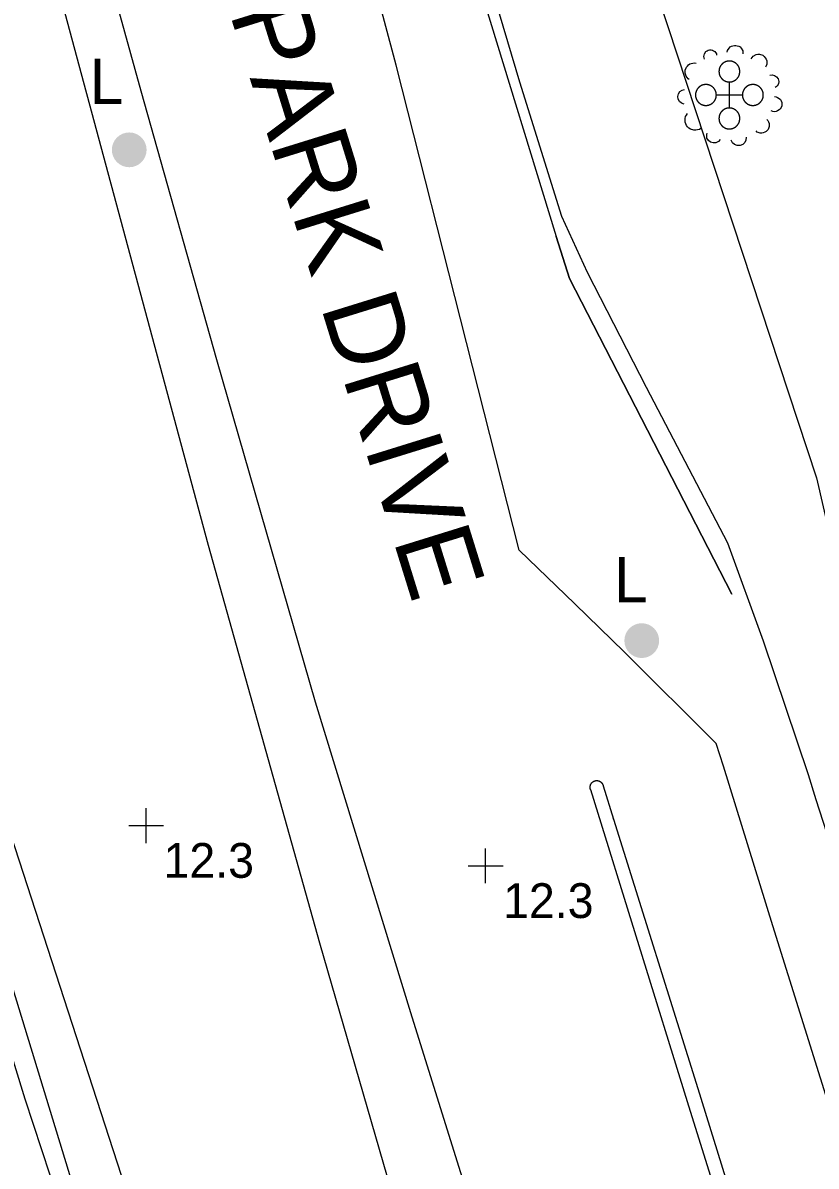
# Model space of a CAD drawing. Header units: millimetres. Extents: x 833924389 to 835767163, y 817400000 to 818811854.
# Drawn here: x 835499772 to 835522579, y 817720892 to 817753754 of the extents above; entities that cross this region are included whole.
import ezdxf
from ezdxf.enums import TextEntityAlignment as Align

# ---------------------------------------------------------------- set-up
doc = ezdxf.new("R2010")
doc.units = ezdxf.units.MM
doc.header["$LTSCALE"] = 10
doc.header["$MEASUREMENT"] = 0
doc.layers.add('01_Base_Plan', color=5, linetype='Continuous', lineweight=5)
doc.styles.add('11SW4B$0$Style-ENGINEERING', font='ENGINEERING.shx')
doc.styles.add('11SW4B$0$Style-WORKING', font='WORKING.shx')

# ---------------------------------------------------------------- blocks, each defined once
blk = doc.blocks.new('11SW4B$0$OVTMIS')
at = {"layer": '01_Base_Plan', "linetype": 'Continuous', "lineweight": 0}
for p, q in [((-0.016, -0.011), (-0.016, 0.364)), ((-0.391, -0.011), (-0.016, -0.011)), ((-0.016, -0.011), (0.359, -0.011)), ((-0.016, -0.386), (-0.016, -0.011))]:
    blk.add_line(p, q, dxfattribs=at)
at = {"layer": '01_Base_Plan', "linetype": 'Continuous', "lineweight": 0, "flags": 128}
for points in [[(-0.076, 1.219), (-0.069, 1.264), (-0.024, 1.339), (0.006, 1.369), (0.044, 1.391), (0.081, 1.406), (0.126, 1.414), (0.171, 1.414), (0.209, 1.406), (0.254, 1.391), (0.291, 1.369), (0.321, 1.331), (0.366, 1.256), (0.374, 1.211), (0.374, 1.174)], [(-0.729, 1.016), (-0.744, 1.054), (-0.751, 1.091), (-0.736, 1.174), (-0.691, 1.234), (-0.654, 1.256), (-0.624, 1.279), (-0.586, 1.286), (-0.541, 1.286), (-0.504, 1.279), (-0.474, 1.256), (-0.436, 1.234), (-0.391, 1.174), (-0.384, 1.136)], [(0.606, 1.031), (0.666, 1.106), (0.756, 1.151), (0.801, 1.159), (0.854, 1.159), (0.944, 1.129), (0.981, 1.099), (1.011, 1.061), (1.041, 1.016), (1.056, 0.971), (1.056, 0.874), (1.041, 0.829), (1.019, 0.784)], [(-1.171, 0.431), (-1.201, 0.454), (-1.261, 0.529), (-1.291, 0.611), (-1.291, 0.656), (-1.284, 0.701), (-1.254, 0.784), (-1.224, 0.821), (-1.194, 0.851), (-1.156, 0.881), (-1.111, 0.896), (-1.021, 0.911), (-0.976, 0.904)], [(-0.016, 0.964), (-0.021, 0.964), (-0.027, 0.964), (-0.032, 0.963), (-0.037, 0.963), (-0.042, 0.963), (-0.048, 0.962), (-0.053, 0.961), (-0.058, 0.961), (-0.063, 0.96), (-0.068, 0.959), (-0.073, 0.958), (-0.079, 0.957), (-0.084, 0.956), (-0.089, 0.955), (-0.094, 0.954), (-0.099, 0.952), (-0.104, 0.951), (-0.109, 0.949), (-0.114, 0.947), (-0.119, 0.946), (-0.124, 0.944), (-0.129, 0.942), (-0.133, 0.94), (-0.138, 0.938), (-0.143, 0.936), (-0.148, 0.933), (-0.152, 0.931), (-0.157, 0.929), (-0.162, 0.926), (-0.166, 0.924), (-0.171, 0.921), (-0.175, 0.918), (-0.18, 0.915), (-0.184, 0.912), (-0.188, 0.91), (-0.193, 0.906), (-0.197, 0.903), (-0.201, 0.9), (-0.205, 0.897), (-0.209, 0.894), (-0.213, 0.89), (-0.217, 0.887), (-0.221, 0.883), (-0.225, 0.88), (-0.228, 0.876), (-0.232, 0.872), (-0.236, 0.868), (-0.239, 0.865), (-0.243, 0.861), (-0.246, 0.857), (-0.249, 0.853), (-0.253, 0.848), (-0.256, 0.844), (-0.259, 0.84), (-0.262, 0.836), (-0.265, 0.832), (-0.268, 0.827), (-0.271, 0.823), (-0.273, 0.818), (-0.276, 0.814), (-0.279, 0.809), (-0.281, 0.805), (-0.283, 0.8), (-0.286, 0.795), (-0.288, 0.79), (-0.29, 0.786), (-0.292, 0.781), (-0.294, 0.776), (-0.296, 0.771), (-0.298, 0.766), (-0.3, 0.761), (-0.301, 0.756), (-0.303, 0.751), (-0.305, 0.746), (-0.306, 0.741), (-0.307, 0.736), (-0.308, 0.731), (-0.31, 0.726), (-0.311, 0.721), (-0.312, 0.716), (-0.313, 0.711), (-0.313, 0.706), (-0.314, 0.7), (-0.315, 0.695), (-0.315, 0.69), (-0.315, 0.685), (-0.316, 0.679), (-0.316, 0.674), (-0.316, 0.669), (-0.316, 0.664), (-0.316, 0.658), (-0.316, 0.653), (-0.316, 0.648), (-0.315, 0.643), (-0.315, 0.638), (-0.315, 0.632), (-0.314, 0.627), (-0.313, 0.622), (-0.313, 0.617), (-0.312, 0.612), (-0.311, 0.607), (-0.31, 0.601), (-0.308, 0.596), (-0.307, 0.591), (-0.306, 0.586), (-0.305, 0.581), (-0.303, 0.576), (-0.301, 0.571), (-0.3, 0.566), (-0.298, 0.561), (-0.296, 0.556), (-0.294, 0.551), (-0.292, 0.547), (-0.29, 0.542), (-0.288, 0.537), (-0.286, 0.532), (-0.283, 0.528), (-0.281, 0.523), (-0.279, 0.518), (-0.276, 0.514), (-0.273, 0.509), (-0.271, 0.505), (-0.268, 0.5), (-0.265, 0.496), (-0.262, 0.492), (-0.259, 0.487), (-0.256, 0.483), (-0.253, 0.479), (-0.249, 0.475), (-0.246, 0.471), (-0.243, 0.467), (-0.239, 0.463), (-0.236, 0.459), (-0.232, 0.455), (-0.228, 0.452), (-0.225, 0.448), (-0.221, 0.444), (-0.217, 0.441), (-0.213, 0.437), (-0.209, 0.434), (-0.205, 0.431), (-0.201, 0.427), (-0.197, 0.424), (-0.193, 0.421), (-0.188, 0.418), (-0.184, 0.415), (-0.18, 0.412), (-0.175, 0.409), (-0.171, 0.407), (-0.166, 0.404), (-0.162, 0.401), (-0.157, 0.399), (-0.152, 0.396), (-0.148, 0.394), (-0.143, 0.392), (-0.138, 0.39), (-0.133, 0.388), (-0.129, 0.386), (-0.124, 0.384), (-0.119, 0.382), (-0.114, 0.38), (-0.109, 0.378), (-0.104, 0.377), (-0.099, 0.375), (-0.094, 0.374), (-0.089, 0.373), (-0.084, 0.371), (-0.079, 0.37), (-0.073, 0.369), (-0.068, 0.368), (-0.063, 0.367), (-0.058, 0.367), (-0.053, 0.366), (-0.048, 0.365), (-0.042, 0.365), (-0.037, 0.364), (-0.032, 0.364), (-0.027, 0.364), (-0.021, 0.364), (-0.016, 0.364)], [(-0.016, 0.364), (-0.011, 0.364), (-0.006, 0.364), (-0.001, 0.364), (0.005, 0.364), (0.01, 0.365), (0.015, 0.365), (0.02, 0.366), (0.026, 0.367), (0.031, 0.367), (0.036, 0.368), (0.041, 0.369), (0.046, 0.37), (0.051, 0.371), (0.056, 0.373), (0.061, 0.374), (0.067, 0.375), (0.071, 0.377), (0.077, 0.378), (0.081, 0.38), (0.086, 0.382), (0.091, 0.384), (0.096, 0.386), (0.101, 0.388), (0.106, 0.39), (0.111, 0.392), (0.115, 0.394), (0.12, 0.396), (0.125, 0.399), (0.129, 0.401), (0.134, 0.404), (0.138, 0.407), (0.143, 0.409), (0.147, 0.412), (0.152, 0.415), (0.156, 0.418), (0.16, 0.421), (0.164, 0.424), (0.169, 0.427), (0.173, 0.431), (0.177, 0.434), (0.181, 0.437), (0.185, 0.441), (0.188, 0.444), (0.192, 0.448), (0.196, 0.452), (0.2, 0.455), (0.203, 0.459), (0.207, 0.463), (0.21, 0.467), (0.214, 0.471), (0.217, 0.475), (0.22, 0.479), (0.223, 0.483), (0.227, 0.487), (0.23, 0.492), (0.233, 0.496), (0.235, 0.5), (0.238, 0.505), (0.241, 0.509), (0.244, 0.514), (0.246, 0.518), (0.249, 0.523), (0.251, 0.528), (0.253, 0.532), (0.256, 0.537), (0.258, 0.542), (0.26, 0.547), (0.262, 0.551), (0.264, 0.556), (0.266, 0.561), (0.267, 0.566), (0.269, 0.571), (0.271, 0.576), (0.272, 0.581), (0.274, 0.586), (0.275, 0.591), (0.276, 0.596), (0.277, 0.601), (0.278, 0.607), (0.279, 0.612), (0.28, 0.617), (0.281, 0.622), (0.282, 0.627), (0.282, 0.632), (0.283, 0.638), (0.283, 0.643), (0.283, 0.648), (0.284, 0.653), (0.284, 0.658), (0.284, 0.664), (0.284, 0.669), (0.284, 0.674), (0.283, 0.679), (0.283, 0.685), (0.283, 0.69), (0.282, 0.695), (0.282, 0.7), (0.281, 0.706), (0.28, 0.711), (0.279, 0.716), (0.278, 0.721), (0.277, 0.726), (0.276, 0.731), (0.275, 0.736), (0.274, 0.741), (0.272, 0.746), (0.271, 0.751), (0.269, 0.756), (0.267, 0.761), (0.266, 0.766), (0.264, 0.771), (0.262, 0.776), (0.26, 0.781), (0.258, 0.786), (0.256, 0.79), (0.253, 0.795), (0.251, 0.8), (0.249, 0.805), (0.246, 0.809), (0.244, 0.814), (0.241, 0.818), (0.238, 0.823), (0.235, 0.827), (0.233, 0.832), (0.23, 0.836), (0.227, 0.84), (0.223, 0.844), (0.22, 0.848), (0.217, 0.853), (0.214, 0.857), (0.21, 0.861), (0.207, 0.865), (0.203, 0.868), (0.2, 0.872), (0.196, 0.876), (0.192, 0.88), (0.188, 0.883), (0.185, 0.887), (0.181, 0.89), (0.177, 0.894), (0.173, 0.897), (0.169, 0.9), (0.164, 0.903), (0.16, 0.906), (0.156, 0.91), (0.152, 0.912), (0.147, 0.915), (0.143, 0.918), (0.138, 0.921), (0.134, 0.924), (0.129, 0.926), (0.125, 0.929), (0.12, 0.931), (0.115, 0.933), (0.111, 0.936), (0.106, 0.938), (0.101, 0.94), (0.096, 0.942), (0.091, 0.944), (0.086, 0.946), (0.081, 0.947), (0.077, 0.949), (0.071, 0.951), (0.067, 0.952), (0.061, 0.954), (0.056, 0.955), (0.051, 0.956), (0.046, 0.957), (0.041, 0.958), (0.036, 0.959), (0.031, 0.96), (0.026, 0.961), (0.02, 0.961), (0.015, 0.962), (0.01, 0.963), (0.005, 0.963), (-0.001, 0.963), (-0.006, 0.964), (-0.011, 0.964), (-0.016, 0.964)], [(1.146, 0.559), (1.214, 0.566), (1.281, 0.551), (1.341, 0.506), (1.386, 0.454), (1.401, 0.379), (1.394, 0.311), (1.356, 0.244), (1.304, 0.199)], [(-1.314, -0.274), (-1.389, -0.251), (-1.449, -0.199), (-1.486, -0.131), (-1.501, -0.056), (-1.479, 0.019), (-1.441, 0.086), (-1.374, 0.131), (-1.306, 0.146)], [(-0.391, -0.011), (-0.391, -0.006), (-0.391, -0.001), (-0.392, 0.004), (-0.392, 0.01), (-0.392, 0.015), (-0.393, 0.02), (-0.393, 0.025), (-0.394, 0.031), (-0.395, 0.036), (-0.396, 0.041), (-0.397, 0.046), (-0.398, 0.051), (-0.399, 0.056), (-0.4, 0.061), (-0.401, 0.066), (-0.403, 0.071), (-0.404, 0.076), (-0.406, 0.081), (-0.408, 0.086), (-0.409, 0.091), (-0.411, 0.096), (-0.413, 0.101), (-0.415, 0.106), (-0.417, 0.111), (-0.419, 0.115), (-0.422, 0.12), (-0.424, 0.125), (-0.426, 0.13), (-0.429, 0.134), (-0.431, 0.139), (-0.434, 0.143), (-0.437, 0.148), (-0.44, 0.152), (-0.442, 0.157), (-0.445, 0.161), (-0.448, 0.165), (-0.452, 0.169), (-0.455, 0.173), (-0.458, 0.178), (-0.461, 0.182), (-0.465, 0.186), (-0.468, 0.19), (-0.472, 0.193), (-0.475, 0.197), (-0.479, 0.201), (-0.483, 0.205), (-0.487, 0.208), (-0.49, 0.212), (-0.494, 0.215), (-0.498, 0.219), (-0.502, 0.222), (-0.506, 0.225), (-0.511, 0.228), (-0.515, 0.231), (-0.519, 0.235), (-0.523, 0.237), (-0.528, 0.24), (-0.532, 0.243), (-0.537, 0.246), (-0.541, 0.249), (-0.546, 0.251), (-0.55, 0.254), (-0.555, 0.256), (-0.56, 0.258), (-0.564, 0.261), (-0.569, 0.263), (-0.574, 0.265), (-0.579, 0.267), (-0.584, 0.269), (-0.589, 0.271), (-0.594, 0.272), (-0.598, 0.274), (-0.604, 0.276), (-0.608, 0.277), (-0.614, 0.279), (-0.619, 0.28), (-0.624, 0.281), (-0.629, 0.282), (-0.634, 0.283), (-0.639, 0.284), (-0.644, 0.285), (-0.649, 0.286), (-0.655, 0.286), (-0.66, 0.287), (-0.665, 0.288), (-0.67, 0.288), (-0.676, 0.288), (-0.681, 0.289), (-0.686, 0.289), (-0.691, 0.289), (-0.696, 0.289), (-0.702, 0.289), (-0.707, 0.288), (-0.712, 0.288), (-0.717, 0.288), (-0.723, 0.287), (-0.728, 0.286), (-0.733, 0.286), (-0.738, 0.285), (-0.743, 0.284), (-0.748, 0.283), (-0.754, 0.282), (-0.759, 0.281), (-0.764, 0.28), (-0.769, 0.279), (-0.774, 0.277), (-0.779, 0.276), (-0.784, 0.274), (-0.789, 0.272), (-0.794, 0.271), (-0.799, 0.269), (-0.804, 0.267), (-0.808, 0.265), (-0.813, 0.263), (-0.818, 0.261), (-0.823, 0.258), (-0.827, 0.256), (-0.832, 0.254), (-0.837, 0.251), (-0.841, 0.249), (-0.846, 0.246), (-0.85, 0.243), (-0.855, 0.24), (-0.859, 0.237), (-0.863, 0.235), (-0.868, 0.231), (-0.872, 0.228), (-0.876, 0.225), (-0.88, 0.222), (-0.884, 0.219), (-0.888, 0.215), (-0.892, 0.212), (-0.896, 0.208), (-0.9, 0.205), (-0.903, 0.201), (-0.907, 0.197), (-0.911, 0.193), (-0.914, 0.19), (-0.918, 0.186), (-0.921, 0.182), (-0.924, 0.178), (-0.928, 0.173), (-0.931, 0.169), (-0.934, 0.165), (-0.937, 0.161), (-0.94, 0.157), (-0.943, 0.152), (-0.946, 0.148), (-0.948, 0.143), (-0.951, 0.139), (-0.954, 0.134), (-0.956, 0.13), (-0.958, 0.125), (-0.961, 0.12), (-0.963, 0.115), (-0.965, 0.111), (-0.967, 0.106), (-0.969, 0.101), (-0.971, 0.096), (-0.973, 0.091), (-0.975, 0.086), (-0.976, 0.081), (-0.978, 0.076), (-0.98, 0.071), (-0.981, 0.066), (-0.982, 0.061), (-0.983, 0.056), (-0.985, 0.051), (-0.986, 0.046), (-0.987, 0.041), (-0.988, 0.036), (-0.988, 0.031), (-0.989, 0.025), (-0.99, 0.02), (-0.99, 0.015), (-0.99, 0.01), (-0.991, 0.004), (-0.991, -0.001), (-0.991, -0.006), (-0.991, -0.011), (-0.991, -0.017), (-0.991, -0.022), (-0.991, -0.027), (-0.99, -0.032), (-0.99, -0.037), (-0.99, -0.043), (-0.989, -0.048), (-0.988, -0.053), (-0.988, -0.058), (-0.987, -0.063), (-0.986, -0.068), (-0.985, -0.074), (-0.983, -0.079), (-0.982, -0.084), (-0.981, -0.089), (-0.98, -0.094), (-0.978, -0.099), (-0.976, -0.104), (-0.975, -0.109), (-0.973, -0.114), (-0.971, -0.119), (-0.969, -0.124), (-0.967, -0.128), (-0.965, -0.133), (-0.963, -0.138), (-0.961, -0.143), (-0.958, -0.147), (-0.956, -0.152), (-0.954, -0.157), (-0.951, -0.161), (-0.948, -0.166), (-0.946, -0.17), (-0.943, -0.175), (-0.94, -0.179), (-0.937, -0.183), (-0.934, -0.188), (-0.931, -0.192), (-0.928, -0.196), (-0.924, -0.2), (-0.921, -0.204), (-0.918, -0.208), (-0.914, -0.212), (-0.911, -0.216), (-0.907, -0.22), (-0.903, -0.223), (-0.9, -0.227), (-0.896, -0.231), (-0.892, -0.234), (-0.888, -0.238), (-0.884, -0.241), (-0.88, -0.244), (-0.876, -0.248), (-0.872, -0.251), (-0.868, -0.254), (-0.863, -0.257), (-0.859, -0.26), (-0.855, -0.263), (-0.85, -0.266), (-0.846, -0.268), (-0.841, -0.271), (-0.837, -0.274), (-0.832, -0.276), (-0.827, -0.279), (-0.823, -0.281), (-0.818, -0.283), (-0.813, -0.285), (-0.808, -0.287), (-0.804, -0.289), (-0.799, -0.291), (-0.794, -0.293), (-0.789, -0.295), (-0.784, -0.297), (-0.779, -0.298), (-0.774, -0.3), (-0.769, -0.301), (-0.764, -0.302), (-0.759, -0.304), (-0.754, -0.305), (-0.748, -0.306), (-0.743, -0.307), (-0.738, -0.308), (-0.733, -0.308), (-0.728, -0.309), (-0.723, -0.31), (-0.717, -0.31), (-0.712, -0.311), (-0.707, -0.311), (-0.702, -0.311), (-0.696, -0.311), (-0.691, -0.311), (-0.686, -0.311), (-0.681, -0.311), (-0.676, -0.311), (-0.67, -0.311), (-0.665, -0.31), (-0.66, -0.31), (-0.655, -0.309), (-0.649, -0.308), (-0.644, -0.308), (-0.639, -0.307), (-0.634, -0.306), (-0.629, -0.305), (-0.624, -0.304), (-0.619, -0.302), (-0.614, -0.301), (-0.608, -0.3), (-0.604, -0.298), (-0.598, -0.297), (-0.594, -0.295), (-0.589, -0.293), (-0.584, -0.291), (-0.579, -0.289), (-0.574, -0.287), (-0.569, -0.285), (-0.564, -0.283), (-0.56, -0.281), (-0.555, -0.279), (-0.55, -0.276), (-0.546, -0.274), (-0.541, -0.271), (-0.537, -0.268), (-0.532, -0.266), (-0.528, -0.263), (-0.523, -0.26), (-0.519, -0.257), (-0.515, -0.254), (-0.511, -0.251), (-0.506, -0.248), (-0.502, -0.244), (-0.498, -0.241), (-0.494, -0.238), (-0.49, -0.234), (-0.487, -0.231), (-0.483, -0.227), (-0.479, -0.223), (-0.475, -0.22), (-0.472, -0.216), (-0.468, -0.212), (-0.465, -0.208), (-0.461, -0.204), (-0.458, -0.2), (-0.455, -0.196), (-0.452, -0.192), (-0.448, -0.188), (-0.445, -0.183), (-0.442, -0.179), (-0.44, -0.175), (-0.437, -0.17), (-0.434, -0.166), (-0.431, -0.161), (-0.429, -0.157), (-0.426, -0.152), (-0.424, -0.147), (-0.422, -0.143), (-0.419, -0.138), (-0.417, -0.133), (-0.415, -0.128), (-0.413, -0.124), (-0.411, -0.119), (-0.409, -0.114), (-0.408, -0.109), (-0.406, -0.104), (-0.404, -0.099), (-0.403, -0.094), (-0.401, -0.089), (-0.4, -0.084), (-0.399, -0.079), (-0.398, -0.074), (-0.397, -0.068), (-0.396, -0.063), (-0.395, -0.058), (-0.394, -0.053), (-0.393, -0.048), (-0.393, -0.043), (-0.392, -0.037), (-0.392, -0.032), (-0.392, -0.027), (-0.391, -0.022), (-0.391, -0.017), (-0.391, -0.011)], [(0.959, -0.011), (0.959, -0.006), (0.959, -0.001), (0.958, 0.004), (0.958, 0.01), (0.958, 0.015), (0.957, 0.02), (0.957, 0.025), (0.956, 0.031), (0.955, 0.036), (0.954, 0.041), (0.953, 0.046), (0.952, 0.051), (0.951, 0.056), (0.95, 0.061), (0.949, 0.066), (0.947, 0.071), (0.946, 0.076), (0.944, 0.081), (0.942, 0.086), (0.941, 0.091), (0.939, 0.096), (0.937, 0.101), (0.935, 0.106), (0.933, 0.111), (0.931, 0.115), (0.928, 0.12), (0.926, 0.125), (0.924, 0.13), (0.921, 0.134), (0.919, 0.139), (0.916, 0.143), (0.913, 0.148), (0.91, 0.152), (0.908, 0.157), (0.905, 0.161), (0.902, 0.165), (0.898, 0.169), (0.895, 0.173), (0.892, 0.178), (0.889, 0.182), (0.885, 0.186), (0.882, 0.19), (0.878, 0.193), (0.875, 0.197), (0.871, 0.201), (0.867, 0.205), (0.863, 0.208), (0.86, 0.212), (0.856, 0.215), (0.852, 0.219), (0.848, 0.222), (0.844, 0.225), (0.839, 0.228), (0.835, 0.231), (0.831, 0.235), (0.827, 0.237), (0.822, 0.24), (0.818, 0.243), (0.813, 0.246), (0.809, 0.249), (0.804, 0.251), (0.8, 0.254), (0.795, 0.256), (0.79, 0.258), (0.786, 0.261), (0.781, 0.263), (0.776, 0.265), (0.771, 0.267), (0.766, 0.269), (0.761, 0.271), (0.756, 0.272), (0.752, 0.274), (0.746, 0.276), (0.742, 0.277), (0.736, 0.279), (0.731, 0.28), (0.726, 0.281), (0.721, 0.282), (0.716, 0.283), (0.711, 0.284), (0.706, 0.285), (0.701, 0.286), (0.695, 0.286), (0.69, 0.287), (0.685, 0.288), (0.68, 0.288), (0.674, 0.288), (0.669, 0.289), (0.664, 0.289), (0.659, 0.289), (0.654, 0.289), (0.648, 0.289), (0.643, 0.288), (0.638, 0.288), (0.633, 0.288), (0.627, 0.287), (0.622, 0.286), (0.617, 0.286), (0.612, 0.285), (0.607, 0.284), (0.602, 0.283), (0.596, 0.282), (0.591, 0.281), (0.586, 0.28), (0.581, 0.279), (0.576, 0.277), (0.571, 0.276), (0.566, 0.274), (0.561, 0.272), (0.556, 0.271), (0.551, 0.269), (0.546, 0.267), (0.542, 0.265), (0.537, 0.263), (0.532, 0.261), (0.527, 0.258), (0.523, 0.256), (0.518, 0.254), (0.513, 0.251), (0.509, 0.249), (0.504, 0.246), (0.5, 0.243), (0.495, 0.24), (0.491, 0.237), (0.487, 0.235), (0.482, 0.231), (0.478, 0.228), (0.474, 0.225), (0.47, 0.222), (0.466, 0.219), (0.462, 0.215), (0.458, 0.212), (0.454, 0.208), (0.45, 0.205), (0.447, 0.201), (0.443, 0.197), (0.439, 0.193), (0.436, 0.19), (0.432, 0.186), (0.429, 0.182), (0.426, 0.178), (0.422, 0.173), (0.419, 0.169), (0.416, 0.165), (0.413, 0.161), (0.41, 0.157), (0.407, 0.152), (0.404, 0.148), (0.402, 0.143), (0.399, 0.139), (0.396, 0.134), (0.394, 0.13), (0.392, 0.125), (0.389, 0.12), (0.387, 0.115), (0.385, 0.111), (0.383, 0.106), (0.381, 0.101), (0.379, 0.096), (0.377, 0.091), (0.375, 0.086), (0.374, 0.081), (0.372, 0.076), (0.37, 0.071), (0.369, 0.066), (0.368, 0.061), (0.367, 0.056), (0.365, 0.051), (0.364, 0.046), (0.363, 0.041), (0.362, 0.036), (0.362, 0.031), (0.361, 0.025), (0.36, 0.02), (0.36, 0.015), (0.36, 0.01), (0.359, 0.004), (0.359, -0.001), (0.359, -0.006), (0.359, -0.011)], [(0.359, -0.011), (0.359, -0.017), (0.359, -0.022), (0.359, -0.027), (0.36, -0.032), (0.36, -0.037), (0.36, -0.043), (0.361, -0.048), (0.362, -0.053), (0.362, -0.058), (0.363, -0.063), (0.364, -0.068), (0.365, -0.074), (0.367, -0.079), (0.368, -0.084), (0.369, -0.089), (0.37, -0.094), (0.372, -0.099), (0.374, -0.104), (0.375, -0.109), (0.377, -0.114), (0.379, -0.119), (0.381, -0.124), (0.383, -0.128), (0.385, -0.133), (0.387, -0.138), (0.389, -0.143), (0.392, -0.147), (0.394, -0.152), (0.396, -0.157), (0.399, -0.161), (0.402, -0.166), (0.404, -0.17), (0.407, -0.175), (0.41, -0.179), (0.413, -0.183), (0.416, -0.188), (0.419, -0.192), (0.422, -0.196), (0.426, -0.2), (0.429, -0.204), (0.432, -0.208), (0.436, -0.212), (0.439, -0.216), (0.443, -0.22), (0.447, -0.223), (0.45, -0.227), (0.454, -0.231), (0.458, -0.234), (0.462, -0.238), (0.466, -0.241), (0.47, -0.244), (0.474, -0.248), (0.478, -0.251), (0.482, -0.254), (0.487, -0.257), (0.491, -0.26), (0.495, -0.263), (0.5, -0.266), (0.504, -0.268), (0.509, -0.271), (0.513, -0.274), (0.518, -0.276), (0.523, -0.279), (0.527, -0.281), (0.532, -0.283), (0.537, -0.285), (0.542, -0.287), (0.546, -0.289), (0.551, -0.291), (0.556, -0.293), (0.561, -0.295), (0.566, -0.297), (0.571, -0.298), (0.576, -0.3), (0.581, -0.301), (0.586, -0.302), (0.591, -0.304), (0.596, -0.305), (0.602, -0.306), (0.607, -0.307), (0.612, -0.308), (0.617, -0.308), (0.622, -0.309), (0.627, -0.31), (0.633, -0.31), (0.638, -0.311), (0.643, -0.311), (0.648, -0.311), (0.654, -0.311), (0.659, -0.311), (0.664, -0.311), (0.669, -0.311), (0.674, -0.311), (0.68, -0.311), (0.685, -0.31), (0.69, -0.31), (0.695, -0.309), (0.701, -0.308), (0.706, -0.308), (0.711, -0.307), (0.716, -0.306), (0.721, -0.305), (0.726, -0.304), (0.731, -0.302), (0.736, -0.301), (0.742, -0.3), (0.746, -0.298), (0.752, -0.297), (0.756, -0.295), (0.761, -0.293), (0.766, -0.291), (0.771, -0.289), (0.776, -0.287), (0.781, -0.285), (0.786, -0.283), (0.79, -0.281), (0.795, -0.279), (0.8, -0.276), (0.804, -0.274), (0.809, -0.271), (0.813, -0.268), (0.818, -0.266), (0.822, -0.263), (0.827, -0.26), (0.831, -0.257), (0.835, -0.254), (0.839, -0.251), (0.844, -0.248), (0.848, -0.244), (0.852, -0.241), (0.856, -0.238), (0.86, -0.234), (0.863, -0.231), (0.867, -0.227), (0.871, -0.223), (0.875, -0.22), (0.878, -0.216), (0.882, -0.212), (0.885, -0.208), (0.889, -0.204), (0.892, -0.2), (0.895, -0.196), (0.898, -0.192), (0.902, -0.188), (0.905, -0.183), (0.908, -0.179), (0.91, -0.175), (0.913, -0.17), (0.916, -0.166), (0.919, -0.161), (0.921, -0.157), (0.924, -0.152), (0.926, -0.147), (0.928, -0.143), (0.931, -0.138), (0.933, -0.133), (0.935, -0.128), (0.937, -0.124), (0.939, -0.119), (0.941, -0.114), (0.942, -0.109), (0.944, -0.104), (0.946, -0.099), (0.947, -0.094), (0.949, -0.089), (0.95, -0.084), (0.951, -0.079), (0.952, -0.074), (0.953, -0.068), (0.954, -0.063), (0.955, -0.058), (0.956, -0.053), (0.957, -0.048), (0.957, -0.043), (0.958, -0.037), (0.958, -0.032), (0.958, -0.027), (0.959, -0.022), (0.959, -0.017), (0.959, -0.011)], [(1.281, -0.056), (1.326, -0.064), (1.371, -0.079), (1.416, -0.109), (1.454, -0.139), (1.476, -0.184), (1.491, -0.229), (1.491, -0.326), (1.476, -0.371), (1.446, -0.409), (1.416, -0.439), (1.371, -0.469), (1.326, -0.484), (1.281, -0.491), (1.229, -0.484), (1.184, -0.469)], [(-0.834, -0.971), (-0.879, -1.001), (-0.931, -1.016), (-0.984, -1.024), (-1.036, -1.024), (-1.134, -0.994), (-1.179, -0.964), (-1.216, -0.926), (-1.246, -0.889), (-1.269, -0.844), (-1.284, -0.791), (-1.291, -0.739), (-1.291, -0.686), (-1.276, -0.634), (-1.254, -0.589), (-1.224, -0.544)], [(-0.016, -0.386), (-0.021, -0.386), (-0.027, -0.386), (-0.032, -0.387), (-0.037, -0.387), (-0.042, -0.387), (-0.048, -0.388), (-0.053, -0.389), (-0.058, -0.389), (-0.063, -0.39), (-0.068, -0.391), (-0.073, -0.392), (-0.079, -0.393), (-0.084, -0.394), (-0.089, -0.395), (-0.094, -0.396), (-0.099, -0.398), (-0.104, -0.399), (-0.109, -0.401), (-0.114, -0.403), (-0.119, -0.404), (-0.124, -0.406), (-0.129, -0.408), (-0.133, -0.41), (-0.138, -0.412), (-0.143, -0.414), (-0.148, -0.417), (-0.152, -0.419), (-0.157, -0.421), (-0.162, -0.424), (-0.166, -0.426), (-0.171, -0.429), (-0.175, -0.432), (-0.18, -0.435), (-0.184, -0.438), (-0.188, -0.44), (-0.193, -0.444), (-0.197, -0.447), (-0.201, -0.45), (-0.205, -0.453), (-0.209, -0.456), (-0.213, -0.46), (-0.217, -0.463), (-0.221, -0.467), (-0.225, -0.47), (-0.228, -0.474), (-0.232, -0.478), (-0.236, -0.482), (-0.239, -0.485), (-0.243, -0.489), (-0.246, -0.493), (-0.249, -0.497), (-0.253, -0.502), (-0.256, -0.506), (-0.259, -0.51), (-0.262, -0.514), (-0.265, -0.518), (-0.268, -0.523), (-0.271, -0.527), (-0.273, -0.532), (-0.276, -0.536), (-0.279, -0.541), (-0.281, -0.545), (-0.283, -0.55), (-0.286, -0.555), (-0.288, -0.56), (-0.29, -0.564), (-0.292, -0.569), (-0.294, -0.574), (-0.296, -0.579), (-0.298, -0.584), (-0.3, -0.589), (-0.301, -0.594), (-0.303, -0.599), (-0.305, -0.604), (-0.306, -0.609), (-0.307, -0.614), (-0.308, -0.619), (-0.31, -0.624), (-0.311, -0.629), (-0.312, -0.634), (-0.313, -0.639), (-0.313, -0.644), (-0.314, -0.65), (-0.315, -0.655), (-0.315, -0.66), (-0.315, -0.665), (-0.316, -0.671), (-0.316, -0.676), (-0.316, -0.681), (-0.316, -0.686), (-0.316, -0.692), (-0.316, -0.697), (-0.316, -0.702), (-0.315, -0.707), (-0.315, -0.712), (-0.315, -0.718), (-0.314, -0.723), (-0.313, -0.728), (-0.313, -0.733), (-0.312, -0.738), (-0.311, -0.743), (-0.31, -0.749), (-0.308, -0.754), (-0.307, -0.759), (-0.306, -0.764), (-0.305, -0.769), (-0.303, -0.774), (-0.301, -0.779), (-0.3, -0.784), (-0.298, -0.789), (-0.296, -0.794), (-0.294, -0.799), (-0.292, -0.803), (-0.29, -0.808), (-0.288, -0.813), (-0.286, -0.818), (-0.283, -0.822), (-0.281, -0.827), (-0.279, -0.832), (-0.276, -0.836), (-0.273, -0.841), (-0.271, -0.845), (-0.268, -0.85), (-0.265, -0.854), (-0.262, -0.858), (-0.259, -0.863), (-0.256, -0.867), (-0.253, -0.871), (-0.249, -0.875), (-0.246, -0.879), (-0.243, -0.883), (-0.239, -0.887), (-0.236, -0.891), (-0.232, -0.895), (-0.228, -0.898), (-0.225, -0.902), (-0.221, -0.906), (-0.217, -0.909), (-0.213, -0.913), (-0.209, -0.916), (-0.205, -0.919), (-0.201, -0.923), (-0.197, -0.926), (-0.193, -0.929), (-0.188, -0.932), (-0.184, -0.935), (-0.18, -0.938), (-0.175, -0.941), (-0.171, -0.943), (-0.166, -0.946), (-0.162, -0.949), (-0.157, -0.951), (-0.152, -0.954), (-0.148, -0.956), (-0.143, -0.958), (-0.138, -0.96), (-0.133, -0.962), (-0.129, -0.964), (-0.124, -0.966), (-0.119, -0.968), (-0.114, -0.97), (-0.109, -0.972), (-0.104, -0.973), (-0.099, -0.975), (-0.094, -0.976), (-0.089, -0.977), (-0.084, -0.979), (-0.079, -0.98), (-0.073, -0.981), (-0.068, -0.982), (-0.063, -0.983), (-0.058, -0.983), (-0.053, -0.984), (-0.048, -0.985), (-0.042, -0.985), (-0.037, -0.986), (-0.032, -0.986), (-0.027, -0.986), (-0.021, -0.986), (-0.016, -0.986), (-0.011, -0.986), (-0.006, -0.986), (-0.001, -0.986), (0.005, -0.986), (0.01, -0.985), (0.015, -0.985), (0.02, -0.984), (0.026, -0.983), (0.031, -0.983), (0.036, -0.982), (0.041, -0.981), (0.046, -0.98), (0.051, -0.979), (0.056, -0.977), (0.061, -0.976), (0.067, -0.975), (0.071, -0.973), (0.077, -0.972), (0.081, -0.97), (0.086, -0.968), (0.091, -0.966), (0.096, -0.964), (0.101, -0.962), (0.106, -0.96), (0.111, -0.958), (0.115, -0.956), (0.12, -0.954), (0.125, -0.951), (0.129, -0.949), (0.134, -0.946), (0.138, -0.943), (0.143, -0.941), (0.147, -0.938), (0.152, -0.935), (0.156, -0.932), (0.16, -0.929), (0.164, -0.926), (0.169, -0.923), (0.173, -0.919), (0.177, -0.916), (0.181, -0.913), (0.185, -0.909), (0.188, -0.906), (0.192, -0.902), (0.196, -0.898), (0.2, -0.895), (0.203, -0.891), (0.207, -0.887), (0.21, -0.883), (0.214, -0.879), (0.217, -0.875), (0.22, -0.871), (0.223, -0.867), (0.227, -0.863), (0.23, -0.858), (0.233, -0.854), (0.235, -0.85), (0.238, -0.845), (0.241, -0.841), (0.244, -0.836), (0.246, -0.832), (0.249, -0.827), (0.251, -0.822), (0.253, -0.818), (0.256, -0.813), (0.258, -0.808), (0.26, -0.803), (0.262, -0.799), (0.264, -0.794), (0.266, -0.789), (0.267, -0.784), (0.269, -0.779), (0.271, -0.774), (0.272, -0.769), (0.274, -0.764), (0.275, -0.759), (0.276, -0.754), (0.277, -0.749), (0.278, -0.743), (0.279, -0.738), (0.28, -0.733), (0.281, -0.728), (0.282, -0.723), (0.282, -0.718), (0.283, -0.712), (0.283, -0.707), (0.283, -0.702), (0.284, -0.697), (0.284, -0.692), (0.284, -0.686), (0.284, -0.681), (0.284, -0.676), (0.283, -0.671), (0.283, -0.665), (0.283, -0.66), (0.282, -0.655), (0.282, -0.65), (0.281, -0.644), (0.28, -0.639), (0.279, -0.634), (0.278, -0.629), (0.277, -0.624), (0.276, -0.619), (0.275, -0.614), (0.274, -0.609), (0.272, -0.604), (0.271, -0.599), (0.269, -0.594), (0.267, -0.589), (0.266, -0.584), (0.264, -0.579), (0.262, -0.574), (0.26, -0.569), (0.258, -0.564), (0.256, -0.56), (0.253, -0.555), (0.251, -0.55), (0.249, -0.545), (0.246, -0.541), (0.244, -0.536), (0.241, -0.532), (0.238, -0.527), (0.235, -0.523), (0.233, -0.518), (0.23, -0.514), (0.227, -0.51), (0.223, -0.506), (0.22, -0.502), (0.217, -0.497), (0.214, -0.493), (0.21, -0.489), (0.207, -0.485), (0.203, -0.482), (0.2, -0.478), (0.196, -0.474), (0.192, -0.47), (0.188, -0.467), (0.185, -0.463), (0.181, -0.46), (0.177, -0.456), (0.173, -0.453), (0.169, -0.45), (0.164, -0.447), (0.16, -0.444), (0.156, -0.44), (0.152, -0.438), (0.147, -0.435), (0.143, -0.432), (0.138, -0.429), (0.134, -0.426), (0.129, -0.424), (0.125, -0.421), (0.12, -0.419), (0.115, -0.417), (0.111, -0.414), (0.106, -0.412), (0.101, -0.41), (0.096, -0.408), (0.091, -0.406), (0.086, -0.404), (0.081, -0.403), (0.077, -0.401), (0.071, -0.399), (0.067, -0.398), (0.061, -0.396), (0.056, -0.395), (0.051, -0.394), (0.046, -0.393), (0.041, -0.392), (0.036, -0.391), (0.031, -0.39), (0.026, -0.389), (0.02, -0.389), (0.015, -0.388), (0.01, -0.387), (0.005, -0.387), (-0.001, -0.387), (-0.006, -0.386), (-0.011, -0.386), (-0.016, -0.386)], [(1.056, -0.716), (1.086, -0.746), (1.109, -0.784), (1.124, -0.829), (1.131, -0.874), (1.131, -0.919), (1.101, -1.001), (1.041, -1.061), (1.004, -1.084), (0.959, -1.099), (0.914, -1.106), (0.869, -1.106), (0.786, -1.076), (0.756, -1.046)], [(-0.286, -1.294), (-0.331, -1.346), (-0.406, -1.384), (-0.481, -1.391), (-0.556, -1.369), (-0.616, -1.324), (-0.661, -1.256), (-0.669, -1.181), (-0.669, -1.144), (-0.654, -1.106)], [(0.464, -1.226), (0.456, -1.309), (0.426, -1.376), (0.366, -1.436), (0.291, -1.466), (0.209, -1.466), (0.134, -1.436), (0.074, -1.384), (0.051, -1.346), (0.036, -1.309)]]:
    blk.add_lwpolyline(points, dxfattribs=at)
blk = doc.blocks.new('11SW4B$0$SPOTHT')
at = {"layer": '01_Base_Plan', "linetype": 'Continuous', "lineweight": 13}
for p, q in [((0, -0.5), (0, 0.5)), ((-0.5, 0), (0.5, 0))]:
    blk.add_line(p, q, dxfattribs=at)
blk = doc.blocks.new('11SW4B$0$UTILP')
at = {"layer": '01_Base_Plan', "linetype": 'Continuous', "lineweight": 13}
h = blk.add_hatch(color=256, dxfattribs=at)
edge = h.paths.add_edge_path()
edge.add_arc((0, 0), 0.5, 0, 360)

msp = doc.modelspace()

# ---------------------------------------------------------------- linework, layer by layer
at = {"layer": '01_Base_Plan', "linetype": 'Continuous'}
for p, q in [((835513026, 817754401), (835515108, 817747614)), ((835516738, 817730889), (835516749, 817730863))]:
    msp.add_line(p, q, dxfattribs=at)
at = {"layer": '01_Base_Plan', "linetype": 'Continuous', "flags": 128}
for points in [[(835505112, 817738729), (835500213, 817756917), (835498299, 817764016), (835494085, 817779396), (835490393, 817791885), (835486628, 817803277), (835482142, 817814461), (835480352, 817818331), (835478264, 817822691), (835472599, 817833279), (835464977, 817845516), (835461081, 817850958), (835457855, 817855215), (835456994, 817856350), (835454318, 817859880), (835440948, 817875569), (835430510, 817887370), (835427196, 817891100), (835427190, 817891106)], [(835504483, 817714840), (835498961, 817731845), (835495025, 817743683), (835491388, 817754412), (835487475, 817765045), (835483811, 817774819), (835478985, 817786482), (835473241, 817798769), (835472584, 817800000), (835469132, 817806462), (835465560, 817813007), (835461789, 817819441), (835457435, 817826476), (835452873, 817833378), (835448106, 817840141), (835441242, 817849323), (835436776, 817855002)], [(835513657, 817716564), (835510964, 817725170), (835508185, 817734227), (835505344, 817744068), (835503178, 817751789), (835500703, 817760728), (835498042, 817770853), (835495386, 817780399), (835491894, 817792090), (835489774, 817798736), (835488342, 817802990), (835485998, 817809171), (835483458, 817815274), (835479298, 817824053), (835474768, 817832648), (835470244, 817840401)], [(835509944, 817694252), (835509745, 817694690), (835509613, 817694980), (835507571, 817699481), (835502715, 817714081), (835499841, 817722818), (835497860, 817729218), (835493383, 817742668), (835489522, 817754185), (835484186, 817768391), (835480973, 817776910), (835475060, 817790759), (835473748, 817793173), (835472689, 817793167)], [(835529556, 817689255), (835528698, 817691879), (835528617, 817692024), (835527296, 817696287), (835527089, 817696950), (835525086, 817703367), (835523871, 817707149), (835524519, 817711866), (835525089, 817715810), (835523635, 817720446), (835521333, 817727795), (835519911, 817732386), (835519708, 817733042), (835517072, 817735662), (835515637, 817737052), (835514038, 817738601), (835512522, 817744565), (835510507, 817752539), (835509875, 817754911), (835508375, 817760479)], [(835523089, 817729846), (835522584, 817731423), (835522358, 817732138), (835521066, 817735984), (835520036, 817738803), (835517706, 817743269), (835516007, 817746583), (835515268, 817748187), (835514060, 817752053), (835513237, 817754825), (835512611, 817756950), (835513275, 817757210)], [(835517513, 817756098), (835522591, 817740678), (835523607, 817736264), (835524896, 817732778), (835527546, 817728983), (835529074, 817727330), (835531094, 817725911), (835534642, 817724240), (835537804, 817723350), (835540629, 817723213), (835542887, 817723358), (835545546, 817723925), (835547383, 817724598), (835548669, 817725219), (835550171, 817726119), (835551608, 817727204)], [(835515108, 817747614), (835515488, 817746406), (835520155, 817737334)], [(835520155, 817737334), (835515488, 817746406), (835515108, 817747614)], [(835511055, 817717828), (835508306, 817727298), (835505112, 817738729)], [(835521343, 817714854), (835518876, 817722740), (835516099, 817731704), (835516098, 817731707), (835516096, 817731710), (835516095, 817731713), (835516094, 817731716), (835516093, 817731719), (835516092, 817731722), (835516091, 817731725), (835516090, 817731728), (835516089, 817731732), (835516088, 817731735), (835516087, 817731738), (835516086, 817731741), (835516086, 817731745), (835516085, 817731748), (835516084, 817731751), (835516084, 817731754), (835516083, 817731757), (835516083, 817731761), (835516082, 817731764), (835516082, 817731767), (835516082, 817731771), (835516082, 817731774), (835516081, 817731777), (835516081, 817731780), (835516081, 817731784), (835516081, 817731787), (835516081, 817731790), (835516081, 817731794), (835516082, 817731797), (835516082, 817731800), (835516082, 817731804), (835516083, 817731807), (835516083, 817731810), (835516083, 817731813), (835516084, 817731817), (835516085, 817731820), (835516085, 817731823), (835516086, 817731826), (835516087, 817731830), (835516088, 817731833), (835516088, 817731836), (835516089, 817731839), (835516090, 817731842), (835516091, 817731845), (835516092, 817731848), (835516094, 817731852), (835516095, 817731855), (835516096, 817731858), (835516097, 817731861), (835516099, 817731864), (835516100, 817731867), (835516102, 817731870), (835516103, 817731873), (835516105, 817731875), (835516106, 817731878), (835516108, 817731881), (835516110, 817731884), (835516111, 817731887), (835516113, 817731890), (835516115, 817731892), (835516117, 817731895), (835516119, 817731898), (835516121, 817731900), (835516123, 817731903), (835516125, 817731905), (835516127, 817731908), (835516129, 817731910), (835516132, 817731913), (835516134, 817731915), (835516136, 817731918), (835516138, 817731920), (835516141, 817731922), (835516143, 817731924), (835516146, 817731927), (835516148, 817731929), (835516151, 817731931), (835516153, 817731933), (835516156, 817731935), (835516159, 817731937), (835516161, 817731939), (835516164, 817731941), (835516167, 817731943), (835516169, 817731944), (835516172, 817731946), (835516175, 817731948), (835516178, 817731949), (835516181, 817731951), (835516184, 817731953), (835516187, 817731954), (835516190, 817731955), (835516193, 817731957), (835516196, 817731958), (835516199, 817731959), (835516202, 817731961), (835516205, 817731962), (835516208, 817731963), (835516211, 817731964), (835516214, 817731965), (835516217, 817731966), (835516221, 817731967), (835516224, 817731968), (835516227, 817731968), (835516230, 817731969), (835516233, 817731970), (835516237, 817731971), (835516240, 817731971), (835516243, 817731972), (835516246, 817731972), (835516250, 817731972), (835516253, 817731973), (835516256, 817731973), (835516259, 817731973), (835516263, 817731973), (835516266, 817731974), (835516269, 817731974), (835516273, 817731974), (835516276, 817731974), (835516279, 817731973), (835516283, 817731973), (835516286, 817731973), (835516289, 817731973), (835516292, 817731972), (835516296, 817731972), (835516299, 817731971), (835516302, 817731971), (835516305, 817731970), (835516309, 817731970), (835516312, 817731969), (835516315, 817731968), (835516318, 817731967), (835516321, 817731966), (835516325, 817731966), (835516328, 817731965), (835516331, 817731964), (835516334, 817731963), (835516337, 817731961), (835516340, 817731960), (835516343, 817731959), (835516346, 817731958), (835516349, 817731956), (835516352, 817731955), (835516355, 817731954), (835516358, 817731952), (835516361, 817731950), (835516364, 817731949), (835516367, 817731947), (835516370, 817731945), (835516372, 817731944), (835516375, 817731942), (835516378, 817731940), (835516381, 817731938), (835516383, 817731936), (835516386, 817731934), (835516388, 817731932), (835516391, 817731930), (835516394, 817731928), (835516396, 817731926), (835516398, 817731924), (835516401, 817731921), (835516403, 817731919), (835516406, 817731917), (835516408, 817731914), (835516410, 817731912), (835516412, 817731909), (835516414, 817731907), (835516417, 817731904), (835516419, 817731902), (835516421, 817731899), (835516423, 817731897), (835516425, 817731894), (835516426, 817731891), (835516428, 817731888), (835516430, 817731886), (835516432, 817731883), (835516434, 817731880), (835516435, 817731877), (835516437, 817731874), (835516438, 817731871), (835516440, 817731869), (835516441, 817731865), (835516443, 817731863), (835516444, 817731860), (835516445, 817731857), (835516446, 817731853), (835516448, 817731850), (835516449, 817731847), (835516450, 817731844), (835516451, 817731841), (835516452, 817731838), (835516453, 817731835), (835516454, 817731831), (835516454, 817731828), (835516455, 817731825), (835516456, 817731822), (835516456, 817731819), (835516749, 817730863)], [(835554744, 817554486), (835547283, 817580439), (835546907, 817581593), (835542362, 817595545), (835539089, 817605659), (835532230, 817626769), (835525926, 817646149), (835519472, 817666121), (835518148, 817670201), (835516952, 817673885), (835514642, 817681004), (835513175, 817685524), (835512871, 817686461), (835512280, 817688295), (835510358, 817694092), (835509553, 817696521), (835507797, 817699761), (835502952, 817714647), (835497791, 817731539)], [(835516749, 817730863), (835519179, 817723126), (835521690, 817715019)]]:
    msp.add_lwpolyline(points, dxfattribs=at)

# ---------------------------------------------------------------- block references
at = {"layer": '01_Base_Plan', "linetype": 'Continuous', "xscale": 1000, "yscale": 1000, "zscale": 1000}
for name, p in [('11SW4B$0$OVTMIS', (835520101, 817751692)), ('11SW4B$0$UTILP', (835502830, 817750104)), ('11SW4B$0$UTILP', (835517565, 817735997)), ('11SW4B$0$SPOTHT', (835503315, 817730680, 12300)), ('11SW4B$0$SPOTHT', (835513077, 817729524, 12300))]:
    msp.add_blockref(name, p, dxfattribs=at)

# ---------------------------------------------------------------- texts
at = {"layer": '01_Base_Plan', "linetype": 'Continuous', "style": '11SW4B$0$Style-WORKING'}
msp.add_text('KOWLOON PARK DRIVE', height=2200, rotation=287.2446, dxfattribs=at).set_placement((835500912, 817769500))
for p in [(835501697, 817751424), (835516769, 817737102)]:
    msp.add_text('L', height=1300, dxfattribs=at).set_placement(p)
at = {"layer": '01_Base_Plan', "linetype": 'Continuous', "style": '11SW4B$0$Style-ENGINEERING'}
for p in [(835503815, 817730180, 12300), (835513577, 817729024, 12300)]:
    msp.add_text('12.3', height=1000, dxfattribs=at).set_placement(p, align=Align.TOP_LEFT)

doc.saveas('drawing.dxf')
